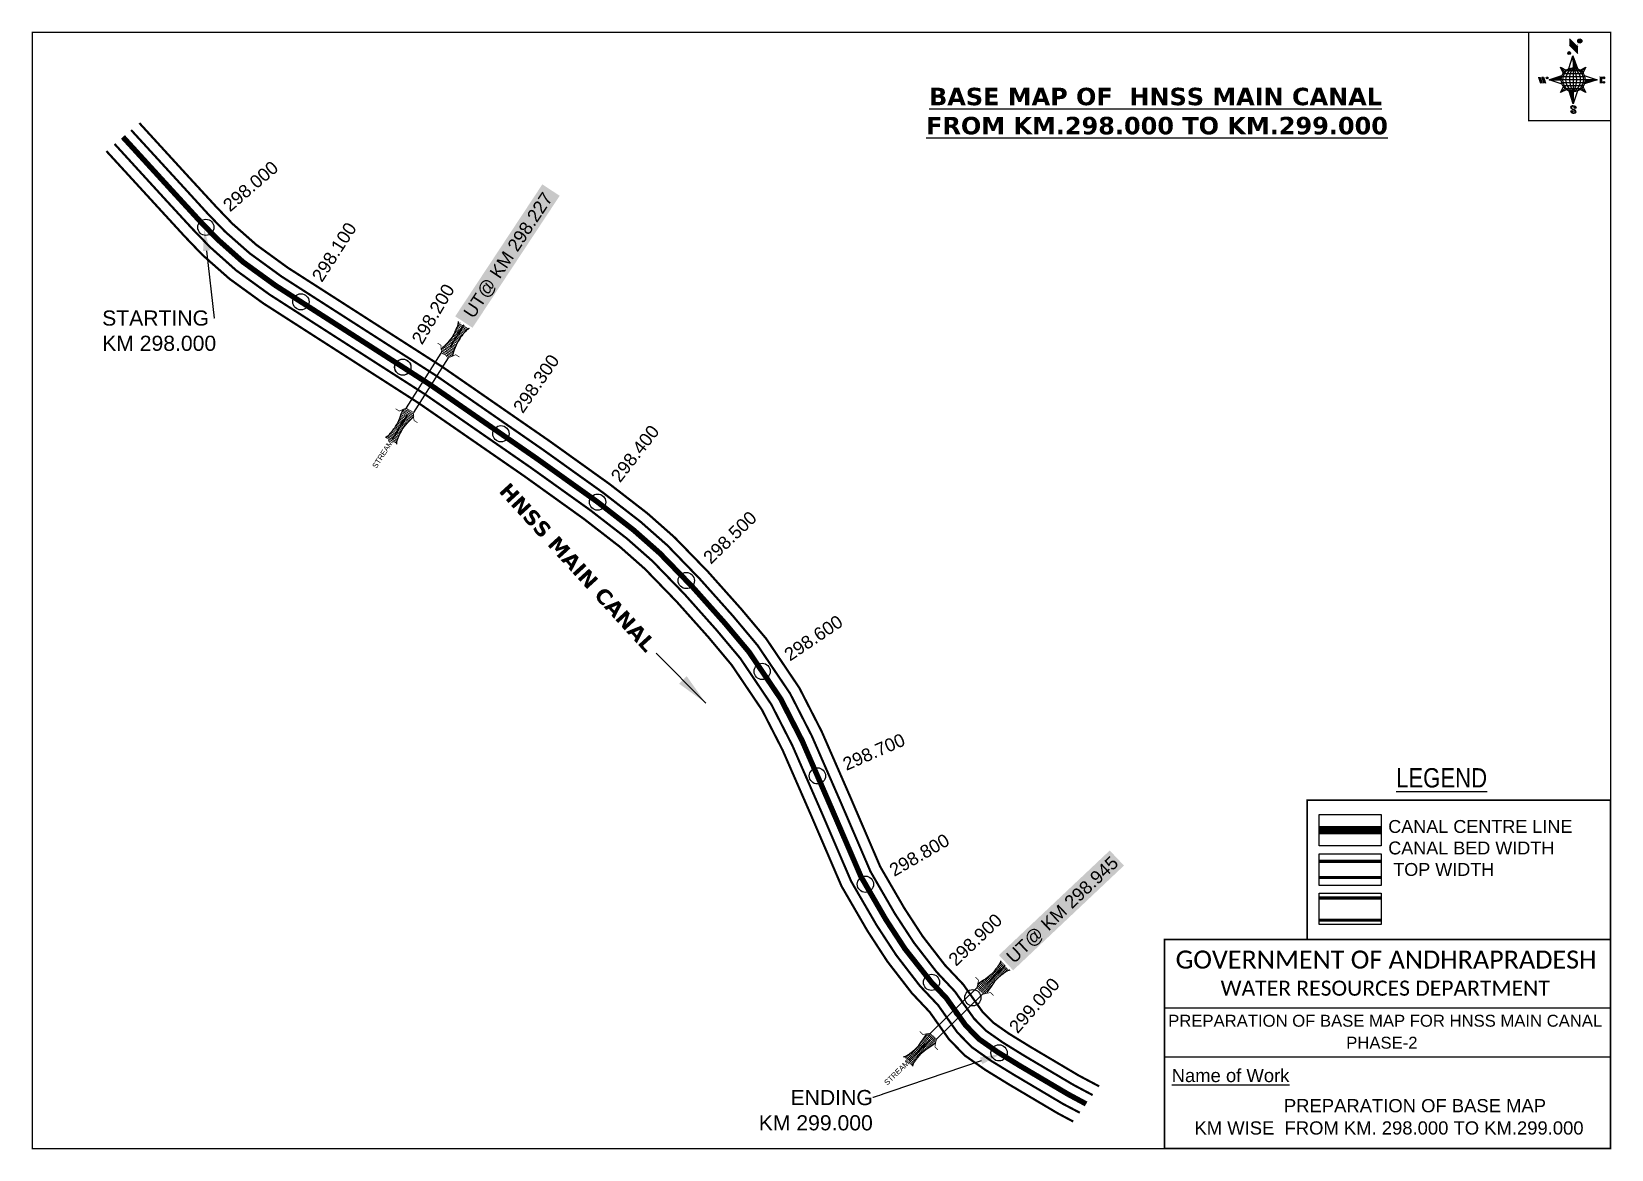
# Model space of a CAD drawing. Header units: inches. Extents: x 775448 to 776909, y 1580387 to 1581420.
import ezdxf
from ezdxf import colors
from ezdxf.entities.mleader import LeaderData, LeaderLine
from ezdxf.enums import TextEntityAlignment as Align
from ezdxf.math import Vec2, Vec3

# ---------------------------------------------------------------- set-up
doc = ezdxf.new("R2010")
doc.units = ezdxf.units.IN
doc.header["$LTSCALE"] = 15
doc.header["$MEASUREMENT"] = 0
doc.header["$PDMODE"] = 32
doc.header["$PDSIZE"] = 15
doc.linetypes.add('HIDDEN2', pattern=[0.1875, 0.125, -0.0625])
for name, color, linetype in [('AQUADUCT', 1, 'Continuous'), ('bord', 1, 'Continuous'), ('CANAL1', 7, 'Continuous'), ('CSMark', 72, 'Continuous'), ('DCBMS', 232, 'Continuous'), ('PAGE', 7, 'Continuous'), ('STRUCTURE', 5, 'Continuous'), ('TEXT', 6, 'Continuous')]:
    doc.layers.add(name, color=color, linetype=linetype)
doc.styles.add('ARIALN', font='ARIALN.TTF')
doc.styles.get("Standard").update_dxf_attribs({"font": 'arial.ttf'})
doc.dimstyles.get("Standard").update_dxf_attribs({"dimtxt": 20, "dimasz": 0.18, "dimexe": 0.18, "dimexo": 0.0625, "dimgap": 0.09, "dimtad": 0, "dimtih": 1, "dimtoh": 1, "dimdec": 4, "dimzin": 0, "dimdsep": 46, "dimtxsty": 'Standard', "dimcen": 0.09, "dimadec": 0, "dimazin": 0, "dimtfac": 1, "dimtdec": 4, "dimtofl": 0, "dimtmove": 0, "dimatfit": 3, "dimfxl": 1, "dimtolj": 1, "dimtzin": 0, "dimarcsym": 0})
pattern_1 = [(267.297113149, (-8720374.938, 50637915.138), (10.5367255337, -0.497431438), [])]
pattern_2 = [(357.297113149, (-8720374.938, 50637915.138), (0.497431438, 10.5367255337), [])]

# ---------------------------------------------------------------- blocks, each defined once
blk = doc.blocks.new('*X26')
at = {"color": 0, "linetype": 'Continuous'}
for p, q in [((6321.6, 240.5), (6322.3, 241.2)), ((6321.6, 240.3), (6322.3, 241)), ((6321.6, 240.1), (6322.3, 240.8)), ((6321.6, 239.9), (6322.4, 240.7)), ((6321.6, 239.8), (6322.4, 240.6)), ((6321.6, 239.6), (6322.5, 240.5)), ((6321.6, 239.4), (6322.5, 240.3)), ((6321.6, 239.2), (6322.6, 240.2)), ((6321.7, 239.1), (6322.6, 240.1)), ((6321.8, 240.8), (6322.4, 241.4)), ((6321.8, 239), (6322.7, 240)), ((6321.8, 239), (6322.8, 239.9)), ((6321.9, 238.9), (6322.9, 239.8)), ((6322, 238.8), (6323, 239.7)), ((6322.1, 241.3), (6322.4, 241.6)), ((6322.1, 238.7), (6323.1, 239.6)), ((6322.2, 238.6), (6323.1, 239.6)), ((6322.3, 238.5), (6323.2, 239.5)), ((6322.4, 238.5), (6323.3, 239.4)), ((6322.5, 238.4), (6323.4, 239.3)), ((6322.7, 238.4), (6323.6, 239.3)), ((6322.8, 238.3), (6323.7, 239.2)), ((6322.9, 238.3), (6323.8, 239.1)), ((6323.1, 238.2), (6323.9, 239.1)), ((6323.2, 238.2), (6324, 239)), ((6323.3, 238.2), (6324.2, 239)), ((6323.5, 238.1), (6324.3, 238.9)), ((6323.7, 238.1), (6324.4, 238.9)), ((6323.8, 238.1), (6324.6, 238.8)), ((6324.1, 238.2), (6324.7, 238.8)), ((6324.3, 238.3), (6324.9, 238.8)), ((6324.6, 238.3), (6325.1, 238.8)), ((6324.8, 238.4), (6325.2, 238.8)), ((6325.1, 238.5), (6325.4, 238.8)), ((6325.4, 238.6), (6325.6, 238.8))]:
    blk.add_line(p, q, dxfattribs=at)
blk = doc.blocks.new('*X25')
at = {"color": 0, "linetype": 'Continuous'}
for p, q in [((6324.4, 240.3), (6324.5, 240.4)), ((6324.6, 240.3), (6324.8, 240.5)), ((6324.7, 240.2), (6325, 240.5)), ((6324.8, 240.2), (6325.2, 240.6)), ((6325, 240.1), (6325.5, 240.6)), ((6325.1, 240.1), (6325.6, 240.6)), ((6325.2, 240), (6325.8, 240.6)), ((6325.3, 240), (6326, 240.6)), ((6325.4, 239.9), (6326.1, 240.6)), ((6325.5, 239.8), (6326.2, 240.5)), ((6325.6, 239.8), (6326.3, 240.5)), ((6325.7, 239.7), (6326.5, 240.4)), ((6325.9, 239.6), (6326.6, 240.3)), ((6326, 239.5), (6326.7, 240.3)), ((6326, 239.4), (6326.8, 240.2)), ((6326.1, 239.3), (6327, 240.2)), ((6326.2, 239.3), (6327.1, 240.1)), ((6326.3, 239.2), (6327.1, 240)), ((6326.4, 239.1), (6327.2, 239.9)), ((6326.5, 239), (6327.3, 239.8)), ((6326.5, 238.9), (6327.4, 239.7)), ((6326.6, 238.8), (6327.5, 239.6)), ((6326.7, 238.7), (6327.5, 239.5)), ((6326.8, 238.6), (6327.6, 239.4)), ((6326.8, 238.5), (6327.7, 239.3)), ((6326.8, 236.5), (6327.4, 237)), ((6326.9, 238.3), (6327.8, 239.2)), ((6326.9, 238.2), (6327.9, 239.1)), ((6326.9, 236.8), (6327.6, 237.4)), ((6327, 238.1), (6327.8, 239)), ((6327, 237.9), (6327.8, 238.8)), ((6327, 237.8), (6327.8, 238.6)), ((6327, 237.6), (6327.8, 238.4)), ((6327, 237.4), (6327.8, 238.2)), ((6327, 237.3), (6327.8, 238)), ((6327, 237.1), (6327.8, 237.9))]:
    blk.add_line(p, q, dxfattribs=at)
blk = doc.blocks.new('H')
at = {"layer": 'bord', "extrusion": (0.000427885, 0.004792, 0.999988)}
h = blk.add_hatch(dxfattribs=at)
h.set_pattern_fill('LINE', color=8, scale=84.387686, angle=-2.7029, style=0)
h.set_pattern_definition(pattern_2)
h.paths.add_polyline_path([(-492, 786, -0.090992), (-448, 775), (-486, 912)])
h = blk.add_hatch(dxfattribs=at)
h.set_pattern_fill('LINE', color=8, scale=84.387686, angle=-92.7029, style=0)
h.set_pattern_definition(pattern_1)
h.paths.add_polyline_path([(-625, 665, -0.090992), (-615, 710), (-751, 671)])
h = blk.add_hatch(dxfattribs=at)
h.set_pattern_fill('LINE', color=8, scale=84.387686, angle=-2.7029, style=0)
h.set_pattern_definition(pattern_2)
h.paths.add_polyline_path([(-504, 533, -0.090992), (-549, 543), (-510, 406)])
h = blk.add_hatch(dxfattribs=at)
h.set_pattern_fill('LINE', color=8, scale=84.387686, angle=-92.7029, style=0)
h.set_pattern_definition(pattern_1)
h.paths.add_polyline_path([(-246, 647), (-372, 653, -0.090992), (-382, 609)])
for p, q in [((-519, 1020, -1217), (-435, 927, -1216)), ((-516, 1087, -1217), (-432, 994, -1217)), ((-538, 774, -1216), (-487, 906, -1216)), ((-487, 906, -1216), (-493, 780, -1216)), ((-487, 906, -1216), (-448, 769, -1216)), ((-865, 701, -1215), (-847, 638, -1215)), ((-847, 700, -1215), (-829, 637, -1215)), ((-829, 699, -1215), (-811, 636, -1215)), ((-829, 699, -1215), (-811, 698, -1215)), ((-811, 698, -1215), (-794, 635, -1215)), ((-752, 665, -1215), (-615, 704, -1215)), ((-627, 794, -1216), (-567, 760, -1216)), ((-627, 794, -1216), (-584, 747, -1215)), ((-599, 731, -1215), (-627, 794, -1216)), ((-421, 753, -1216), (-359, 781, -1216)), ((-359, 781, -1216), (-405, 739, -1216)), ((-359, 781, -1216), (-392, 721, -1215)), ((-379, 693, -1215), (-246, 641, -1215)), ((-213, 669, -1215), (-217, 601, -1215)), ((-752, 665, -1215), (-625, 659, -1215)), ((-619, 614, -1215), (-752, 665, -1215)), ((-639, 526, -1214), (-606, 585, -1215)), ((-639, 526, -1214), (-593, 568, -1215)), ((-577, 553, -1215), (-639, 526, -1214)), ((-511, 400, -1214), (-549, 537, -1214)), ((-460, 533, -1215), (-511, 400, -1214)), ((-505, 527, -1214), (-511, 400, -1214)), ((-371, 513, -1214), (-431, 546, -1215)), ((-371, 513, -1214), (-414, 560, -1215)), ((-399, 576, -1215), (-371, 513, -1214)), ((-246, 641, -1215), (-383, 603, -1215)), ((-373, 647, -1215), (-246, 641, -1215)), ((-197, 600, -1215), (-194, 668, -1215))]:
    blk.add_line(p, q, dxfattribs=at)
at = {"layer": 'bord', "color": 8, "linetype": 'ByBlock', "extrusion": (0.000427885, 0.004792, 0.999988)}
for p, q in [((-375, 679, -1215), (-620, 691, -1215)), ((-386, 711, -1215), (-605, 722, -1215)), ((-411, 744, -1216), (-578, 752, -1216)), ((-493, 780, -1216), (-505, 527, -1214)), ((-373, 647, -1215), (-625, 659, -1215)), ((-378, 616, -1215), (-623, 628, -1215)), ((-392, 585, -1215), (-611, 595, -1215)), ((-420, 555, -1215), (-587, 562, -1215))]:
    blk.add_line(p, q, dxfattribs=at)
at = {"layer": 'bord', "extrusion": (0.000427885, 0.004792, 0.999988), "elevation": -1212}
for points, const_width in [([(-522, 960), (-516, 1093)], 1.61), ([(-434, 933), (-428, 1066)], 1.61), ([(-870, 707), (-846, 706)], 0.642), ([(-829, 643), (-821, 678)], 0.642), ([(-793, 641), (-782, 694)], 0.642), ([(-223, 676), (-174, 673)], 0.706), ([(-829, 643), (-855, 644)], 0.642), ([(-811, 642), (-784, 641)], 0.642), ([(-177, 605), (-226, 607)], 0.706), ([(-195, 645), (-185, 644)], 0.706)]:
    blk.add_lwpolyline(points, dxfattribs=dict(at, const_width=const_width))
for points, const_width in [([(-414, 1073, 1), (-398, 1058, 1)], 22.3), ([(-530, 950, 1), (-520, 939, 1)], 14.8), ([(-776, 697, 1), (-769, 690, 1)], 8.9), ([(-180, 618, 1), (-173, 611, 1)], 9.79), ([(-178, 667, 1), (-171, 660, 1)], 9.79), ([(-490, 362, 1), (-498, 369, 1)], 11.1), ([(-525, 322, 1), (-533, 329, 1)], 11.1)]:
    blk.add_lwpolyline(points, format="xyb", close=True, dxfattribs=dict(at, const_width=const_width))
for points in [[(-537, 317), (-531, 310), (-520, 307), (-505, 307), (-494, 310), (-486, 318), (-487, 326), (-491, 333), (-494, 336), (-503, 341), (-522, 347), (-530, 352), (-534, 355), (-537, 363), (-537, 373), (-530, 381), (-520, 384), (-504, 384), (-493, 380), (-487, 373)], [(-522, 348), (-526, 354), (-528, 361), (-528, 371), (-526, 375), (-521, 381), (-515, 384)], [(-505, 307), (-499, 312), (-497, 319), (-497, 327), (-501, 335), (-509, 343)]]:
    blk.add_lwpolyline(points, dxfattribs=at)
at = {"layer": 'bord', "extrusion": (0.000427885, 0.004792, 0.999988)}
for centre, radius in [((-406, 1065, -1212), 22.3), ((-525, 944, -1212), 14.8), ((-773, 694, -1212), 8.9), ((-498, 659, -1212), 127), ((-177, 615, -1212), 9.79), ((-174, 663, -1212), 9.79), ((-494, 365, -1212), 11.1), ((-529, 325, -1212), 11.1)]:
    blk.add_circle(centre, radius, dxfattribs=at)
at = {"layer": 'bord', "color": 8, "linetype": 'ByBlock', "extrusion": (0.000427885, 0.004792, 0.999988)}
for centre, radius, start, end in [((-482, 658, -1212), 128, 94.9254, 259.6691), ((-437, 656, -1212), 141, 113.2864, 241.308), ((-316, 651, -1212), 222, 142.5892, 212.0053), ((-560, 662, -1212), 141, 293.2864, 61.308), ((-681, 668, -1212), 222, 322.5892, 32.0053), ((-515, 660, -1212), 128, 274.9254, 79.6691)]:
    blk.add_arc(centre, radius, start, end, dxfattribs=at)
at = {"layer": 'bord', "extrusion": (0.000427885, 0.004792, 0.999988)}
for points in [[(-516, 1093, -1212), (-431, 1000, -1212), (-519, 1026, -1212), (-434, 933, -1212)], [(-864, 707, -1212), (-846, 706, -1212), (-846, 644, -1212), (-829, 643, -1212)], [(-829, 705, -1212), (-811, 704, -1212), (-811, 642, -1212), (-793, 641, -1212)], [(-193, 674, -1212), (-197, 606, -1212), (-213, 675, -1212), (-216, 607, -1212)]]:
    blk.add_solid(points, dxfattribs=at)
at = {"layer": 'bord', "extrusion": (0.000427885, 0.004792, 0.999988), "xscale": 7.977342409717546, "yscale": 7.977342408231451, "zscale": 7.977342408476333, "rotation": 138.0840426661453}
for name, p in [('*X25', (38301, -31929, -1212)), ('*X26', (38314, -31951, -1212))]:
    blk.add_blockref(name, p, dxfattribs=at)
blk = doc.blocks.new('UT')
at = {"layer": 'STRUCTURE'}
h = blk.add_hatch(dxfattribs=at)
h.set_pattern_fill('DASH', color=150, scale=8, angle=-39.6278, style=0)
h.set_pattern_definition([(320.372247933, (-4370.464, -6260.8811), (1.40800153113, 0.132407282), [1, -1])])
h.paths.add_polyline_path([(765163, 1700681.9), (765165.6, 1700680.6), (765167.2, 1700680.3), (765169.1, 1700680), (765172.4, 1700679.6), (765176.4, 1700679.3), (765179.5, 1700679.5), (765183.1, 1700679.9), (765187.7, 1700680.9), (765188.9, 1700681.2), (765193.1, 1700682.2), (765196.1, 1700680.2), (765196.1, 1700672.2), (765193.1, 1700670.2), (765190.5, 1700670.8), (765188.1, 1700671.3), (765185.5, 1700671.8), (765183.6, 1700672.1), (765181, 1700672.5), (765180.3, 1700672.5), (765178.5, 1700672.6), (765176.7, 1700672.6), (765174.6, 1700672.5), (765172.5, 1700672.3), (765170.4, 1700672), (765168.5, 1700671.7), (765166.1, 1700671.2), (765165, 1700670.8), (765163, 1700669.7)])
h.paths.add_polyline_path([(765259.1, 1700682.2), (765256.1, 1700680.2), (765256.1, 1700672.2), (765259.1, 1700670.2), (765261.9, 1700671), (765264.4, 1700671.6), (765266.4, 1700672), (765269.1, 1700672.5), (765272.7, 1700673), (765276.1, 1700673.1), (765278.6, 1700672.9), (765281.2, 1700672.7), (765283.9, 1700672.3), (765286.4, 1700671.9), (765288, 1700671.3), (765289.2, 1700670.6), (765289.1, 1700682.7), (765287.6, 1700681.8), (765285.7, 1700681.2), (765283, 1700680.7), (765281.2, 1700680.4), (765276.7, 1700679.9), (765272.7, 1700679.9), (765268.7, 1700680.3), (765264.8, 1700681), (765261.2, 1700681.7)])
at = {"layer": 'STRUCTURE', "color": 150, "const_width": 0.628}
for points in [[(765190.1, 1700688.2), (765190.1, 1700684.2), (765196.1, 1700680.2), (765256.1, 1700680.2), (765262.1, 1700684.2), (765262.1, 1700688.2)], [(765190.1, 1700664.2), (765190.1, 1700668.2), (765196.1, 1700672.2), (765256.1, 1700672.2), (765262.1, 1700668.2), (765262.1, 1700664.2)]]:
    blk.add_lwpolyline(points, dxfattribs=at)
at = {"layer": 'STRUCTURE', "color": 150}
for points in [[(765196.1, 1700680.2), (765256.1, 1700680.2)], [(765196.1, 1700672.2), (765256.1, 1700672.2)], [(765196.1, 1700672.2), (765256.1, 1700672.2)]]:
    blk.add_lwpolyline(points, dxfattribs=at)
at = {"layer": 'STRUCTURE', "color": 0}
blk.add_circle((765226.1, 1700676.2), 1.89, dxfattribs=at)
at = {"layer": 'STRUCTURE', "color": 150}
for points in [[(765163, 1700681.9), (765164.4, 1700681.1), (765167.9, 1700680.2), (765171.2, 1700679.8), (765176.1, 1700679.4), (765184.7, 1700680.3), (765193.1, 1700682.2)], [(765163, 1700669.7), (765164.3, 1700670.6), (765167.8, 1700671.6), (765171.2, 1700672.1), (765176, 1700672.6), (765184.7, 1700672), (765193.1, 1700670.2)], [(765289.1, 1700682.7), (765287.8, 1700681.9), (765284.3, 1700680.9), (765280.9, 1700680.4), (765276.1, 1700679.8), (765267.4, 1700680.5), (765259.1, 1700682.2)], [(765289.2, 1700670.6), (765287.8, 1700671.4), (765284.2, 1700672.3), (765280.9, 1700672.7), (765276.1, 1700673.1), (765267.4, 1700672.2), (765259.1, 1700670.2)]]:
    blk.add_spline(points, degree=3, dxfattribs=at)
at = {"layer": 'STRUCTURE', "color": 0}
blk.add_text('STREAM', height=5, dxfattribs=at).set_placement((765148.2, 1700675.8), align=Align.MIDDLE_CENTER)
for points in [[(765190.9, 1700676), (765164.2, 1700675.8)], [(765289.3, 1700676.7), (765265.4, 1700676.4)]]:
    blk.add_leader(points, dimstyle='Standard', override={"dimasz": 10, "dimgap": 0.09, "dimtad": 0}, dxfattribs=at)

msp = doc.modelspace()

# ---------------------------------------------------------------- linework, layer by layer
at = {"layer": 'CANAL1', "color": 200, "const_width": 2}
for points in [[(775547.2, 1581335.7), (775593.8, 1581284.8), (775618.4, 1581258.1), (775633.4, 1581242.5), (775655.5, 1581223), (775684.4, 1581202), (775827.5, 1581110.2), (775926.5, 1581041.7), (775982.2, 1581001.8), (776017.2, 1580974.7), (776042.3, 1580952.5), (776073.2, 1580920.7), (776103.7, 1580886.5), (776127, 1580858.8), (776157.6, 1580813.4), (776178.3, 1580773), (776204.8, 1580712.3), (776232.4, 1580648.1), (776254.6, 1580609.9), (776271.6, 1580583.8), (776292.1, 1580557.3), (776309.2, 1580539.2), (776326.8, 1580514.2), (776336.7, 1580504.1), (776351.4, 1580493.8), (776371.2, 1580481.6), (776416.1, 1580455), (776434.8, 1580445.1)], [(775516.7, 1581309.8), (775564.4, 1581257.8), (775589.3, 1581230.7), (775605.7, 1581213.6), (775630.5, 1581191.7), (775661.8, 1581169), (775805.3, 1581076.9), (775903.5, 1581009), (775958.3, 1580969.7), (775991.7, 1580943.8), (776014.7, 1580923.5), (776043.9, 1580893.4), (776073.5, 1580860.3), (776095, 1580834.6), (776123.1, 1580793), (776142.1, 1580755.9), (776168.1, 1580696.4), (776196.6, 1580630.1), (776220.5, 1580588.9), (776239, 1580560.5), (776261.6, 1580531.3), (776278.1, 1580513.8), (776296, 1580488.5), (776310.7, 1580473.5), (776329.4, 1580460.4), (776350.5, 1580447.4), (776396.6, 1580420.1), (776410.9, 1580412.5)]]:
    msp.add_lwpolyline(points, dxfattribs=at)
at = {"layer": 'CANAL1', "color": 1, "linetype": 'HIDDEN2', "ltscale": 8, "const_width": 5}
msp.add_lwpolyline([(775532, 1581322.8), (775579.1, 1581271.3), (775603.8, 1581244.4), (775619.6, 1581228.1), (775643, 1581207.3), (775673.1, 1581185.5), (775790.9, 1581110), (775816.4, 1581093.6), (775915, 1581025.3), (775970.3, 1580985.8), (776004.4, 1580959.3), (776028.5, 1580938), (776058.5, 1580907.1), (776088.6, 1580873.4), (776111, 1580846.7), (776140.4, 1580803.2), (776160.2, 1580764.5), (776186.4, 1580704.3), (776214.5, 1580639.1), (776237.5, 1580599.4), (776255.3, 1580572.1), (776279.8, 1580541.2), (776279.8, 1580541.2), (776293.6, 1580526.5), (776311.4, 1580501.4), (776323.7, 1580488.8), (776340.4, 1580477.1), (776360.8, 1580464.5), (776406.4, 1580437.6), (776422.8, 1580428.8)], dxfattribs=at)
at = {"layer": 'CANAL1', "color": 5, "const_width": 2}
for points in [[(775539.6, 1581329.2), (775586.5, 1581278.1), (775611.1, 1581251.2), (775626.5, 1581235.3), (775649.3, 1581215.2), (775678.7, 1581193.8), (775822, 1581101.9), (775920.7, 1581033.5), (775976.2, 1580993.8), (776010.8, 1580967), (776035.4, 1580945.3), (776065.8, 1580913.9), (776096.2, 1580879.9), (776119, 1580852.7), (776149, 1580808.3), (776169.2, 1580768.8), (776195.6, 1580708.3), (776223.4, 1580643.6), (776246, 1580604.6), (776263.5, 1580577.9), (776284.5, 1580550.8), (776301.4, 1580532.8), (776319.1, 1580507.8), (776330.2, 1580496.5), (776345.9, 1580485.5), (776366, 1580473.1), (776411.3, 1580446.3), (776428.8, 1580437)], [(775524.3, 1581316.3), (775571.7, 1581264.5), (775596.6, 1581237.5), (775612.7, 1581220.9), (775636.7, 1581199.5), (775667.5, 1581177.2), (775810.9, 1581085.2), (775909.2, 1581017.1), (775964.3, 1580977.7), (775998, 1580951.6), (776021.6, 1580930.8), (776051.2, 1580900.3), (776081.1, 1580866.8), (776103, 1580840.7), (776131.7, 1580798.1), (776151.1, 1580760.2), (776177.3, 1580700.3), (776205.5, 1580634.6), (776229, 1580594.1), (776247.2, 1580566.3), (776269.2, 1580537.8), (776285.9, 1580520.1), (776303.7, 1580494.9), (776317.2, 1580481.2), (776334.9, 1580468.7), (776355.6, 1580456), (776401.5, 1580428.8), (776416.9, 1580420.7)]]:
    msp.add_lwpolyline(points, dxfattribs=at)
at = {"layer": 'CANAL1', "color": 1, "linetype": 'HIDDEN2', "ltscale": 100, "const_width": 7.45, "elevation": -0.4}
msp.add_lwpolyline([(776695.5, 1580681.9), (776638.3, 1580681.9)], dxfattribs=at)
at = {"layer": 'CANAL1', "color": 5, "const_width": 2.98, "elevation": -0.4}
for points in [[(776695.5, 1580653), (776638.3, 1580653)], [(776695.5, 1580638.1), (776638.3, 1580638.1)]]:
    msp.add_lwpolyline(points, dxfattribs=at)
at = {"layer": 'CANAL1', "color": 200, "const_width": 2.98, "elevation": -0.4}
for points in [[(776695.5, 1580619.2), (776638.3, 1580619.2)], [(776695.5, 1580598.7), (776638.3, 1580598.7)]]:
    msp.add_lwpolyline(points, dxfattribs=at)
at = {"layer": 'CSMark', "color": 3}
for p in [(775608.7, 1581239.3), (775696.6, 1581170.4), (775790.8, 1581110), (775790.9, 1581110), (775881.6, 1581048.4), (775971, 1580985.2), (776053, 1580912.7), (776123.2, 1580828.7), (776174.3, 1580732.1), (776218.7, 1580631.9), (776279.8, 1580541.2), (776342.3, 1580476)]:
    msp.add_point(p, dxfattribs=at)
at = {"layer": 'CSMark'}
msp.add_point((776318, 1580527), dxfattribs=at)
at = {"layer": 'PAGE', "const_width": 1.24}
msp.add_lwpolyline([(775448.2, 1580387.5), (776907.8, 1580387.5), (776907.8, 1581419.6), (775448.2, 1581419.6), (775448.2, 1580387.5)], dxfattribs=at)
at = {"layer": 'PAGE'}
for points, const_width in [([(776907.8, 1581419.6), (776832, 1581419.6), (776832, 1581337.9), (776907.8, 1581337.9)], 1.24), ([(776627.3, 1580709.7), (776907.8, 1580709.7), (776907.8, 1580580.8), (776627.3, 1580580.8)], 1.49), ([(776495.3, 1580580.8), (776907.8, 1580580.8), (776907.8, 1580387.5), (776495.3, 1580387.5)], 1.49)]:
    msp.add_lwpolyline(points, close=True, dxfattribs=dict(at, const_width=const_width))
at = {"layer": 'PAGE', "elevation": -0.4}
for points in [[(776638.3, 1580696.5), (776695.5, 1580696.5), (776695.5, 1580667.3), (776638.3, 1580667.3)], [(776638.3, 1580660.1), (776695.5, 1580660.1), (776695.5, 1580630.9), (776638.3, 1580630.9)], [(776638.3, 1580623.8), (776695.5, 1580623.8), (776695.5, 1580594.6), (776638.3, 1580594.6)]]:
    msp.add_lwpolyline(points, close=True, dxfattribs=at)
at = {"layer": 'PAGE'}
for points in [[(776495.3, 1580517.5), (776907.8, 1580517.5)], [(776495.3, 1580472.3), (776907.8, 1580472.3)]]:
    msp.add_lwpolyline(points, dxfattribs=at)

# ---------------------------------------------------------------- block references
at = {"layer": 'AQUADUCT', "color": 1, "xscale": 0.08737278155573534, "yscale": 0.08737278159820022, "zscale": 0.08737278154803368, "rotation": 3.078330607406167}
msp.add_blockref('H', (776919.8, 1581321, 106), dxfattribs=at)
at = {"layer": 'STRUCTURE', "color": 0}
for p, rotation in [((1798941.7, 21903.5), 57.49808747108216), ((1416056.9, -171225.5), 44.28830052324641)]:
    msp.add_blockref('UT', p, dxfattribs=dict(at, rotation=rotation))

# ---------------------------------------------------------------- texts
at = {"layer": 'CANAL1', "insert": (775888.7, 1581005.1), "char_height": 14, "width": 205.129, "attachment_point": 1, "rotation": 312.4017}
msp.add_mtext('\\pi0.96322;{\\fVerdana|b1|i0|c0|p34;HNSS MAIN CANAL}', dxfattribs=at)
at = {"layer": 'CSMark', "color": 1}
for s, rotation, p in [('298.000', 40.8419, (775627.1, 1581257.5)), ('298.100', 57.3223, (775711, 1581191)), ('298.300', 55.3044, (775896.9, 1581069.9)), ('298.400', 52.2047, (775987, 1581006.2)), ('298.500', 44.1401, (776071.6, 1580931.5)), ('298.600', 34.0357, (776145.5, 1580842.7)), ('298.700', 23.5915, (776198.7, 1580742.2)), ('298.800', 30.1222, (776242.3, 1580643.8)), ('299.000', 48.8034, (776354.9, 1580497.1))]:
    msp.add_text(s, height=12, rotation=rotation, dxfattribs=at).set_placement(p, align=Align.MIDDLE_LEFT)
at = {"layer": 'CSMark', "color": 3}
for s, rotation, p in [('298.200', 59.6465, (775803.5, 1581133)), ('298.900', 43.5909, (776298.3, 1580559.8))]:
    msp.add_text(s, height=12, rotation=rotation, dxfattribs=at).set_placement(p, align=Align.MIDDLE_LEFT)
at = {"layer": 'PAGE', "extrusion": (0.000201441, 0.004807, 0.999988), "style": 'ARIALN'}
msp.add_text('%%ULEGEND', height=17.88, rotation=359.9999, dxfattribs=at).set_placement((776751.5, 1580711.3, 7754.8), align=Align.MIDDLE)
at = {"layer": 'PAGE', "extrusion": (0.000201441, 0.004807, 0.999988)}
for s, height, p in [('PREPARATION OF BASE MAP FOR HNSS MAIN CANAL', 11.026, (776498.7, 1580481.2, 7753.6)), ('%%UName of Work', 12.199, (776501.9, 1580430, 7751.9))]:
    msp.add_text(s, height=height, rotation=359.9999, dxfattribs=at).set_placement(p)
for s, height, p in [('PHASE-2', 11.03, (776696.3, 1580466.4, 7753.5)), ('PREPARATION OF BASE MAP', 12.199, (776726.9, 1580408.2, 7752)), ('KM WISE  FROM KM. 298.000 TO KM.299.000', 12.199, (776702.9, 1580387.6, 7752))]:
    msp.add_text(s, height=height, rotation=359.9999, dxfattribs=at).set_placement(p, align=Align.MIDDLE_CENTER)
at = {"layer": 'PAGE', "extrusion": (0.000201441, 0.004807, 0.999988), "attachment_point": 1, "text_direction": (1, -1e-06, -0.000201)}
for s, insert, char_height, width in [('CANAL CENTRE LINE CANAL BED WIDTH {\\H2.3717x; }\\P TOP WIDTH{\\H1.9152x; }', (776702.2, 1580691.3, -0.4), 11.923, 209.803), ('\\pi4.4569;{\\fCalibri|b0|i0|c0|p34;\\H1.3333x;GOVERNMENT OF ANDHRAPRADESH\\P\\pi46.044;\\H0.83998x;WATER RESOURCES DEPARTMENT}', (776501.1, 1580570.6, -1.6), 12.493, 399.019)]:
    msp.add_mtext(s, dxfattribs=dict(at, insert=insert, char_height=char_height, width=width))
at = {"layer": 'STRUCTURE', "color": 5, "char_height": 12, "attachment_point": 1, "bg_fill": 1, "box_fill_scale": 1.3, "bg_fill_color": 7, "bg_fill_true_color": 16777215, "bg_fill_transparency": 4390977}
for s, insert, width, rotation in [('\\pi3.3434;UT@ KM 298.227', (775844.3, 1581158), 139.031, 56.561), ('\\pi0.67392;UT@ KM 298.945', (776347.2, 1580566.2), 133.782, 43.3512)]:
    msp.add_mtext(s, dxfattribs=dict(at, insert=insert, width=width, rotation=rotation))
at = {"layer": 'TEXT', "color": 1, "insert": (776250.5, 1581368.3), "char_height": 16.146, "width": 471.736, "attachment_point": 1}
msp.add_mtext('\\pi27.02;{\\fVerdana|b1|i0|c0|p34;\\LBASE MAP OF  HNSS MAIN CANAL \\P\\pi24.298;FROM KM.298.000 TO KM.299.000}', dxfattribs=at)

# ---------------------------------------------------------------- leaders
at = {"layer": 'CANAL1'}
msp.add_leader([(776071, 1580799.4), (776025.3, 1580845.7)], dimstyle='Standard', override={"dimasz": 30, "dimgap": 0.09, "dimtad": 0}, dxfattribs=at)
at = {"layer": 'DCBMS', "color": 5}
ml = msp.add_multileader_mtext('Standard', dxfattribs=at)
ml.set_content('STARTING\\PKM 298.000', color=5)
ml.set_leader_properties()
ml.build(insert=Vec2(0, 0))
ml.multileader.update_dxf_attribs({"dogleg_length": 0.36, "arrow_head_size": 20})
ctx = ml.context
ctx.base_point, ctx.char_height, ctx.arrow_head_size, ctx.landing_gap_size, ctx.plane_origin = Vec3(775512.7, 1581155.3), 14, 20, 0.09, Vec3(775683.6, 1581228)
notes = []
notes.append((ctx, [(0, (1, 1, 0), (775616.3, 1581155.3), (-1, 0), 0.36, [(0, [(775607.2, 1581237.5)], 0, [])])]))
ctx.mtext.insert, ctx.mtext.flow_direction = Vec3(775512.8, 1581162.4), 5
for ctx, leaders in notes:
    for number, flags, end, landing, length, lines in leaders:
        leader = LeaderData()
        leader.index, (leader.has_last_leader_line, leader.has_dogleg_vector, leader.attachment_direction) = number, flags
        leader.last_leader_point, leader.dogleg_vector, leader.dogleg_length = Vec3(end), Vec3(landing), length
        for number, points, colour, breaks in lines:
            line = LeaderLine()
            line.index, line.vertices, line.color, line.breaks = number, Vec3.list(points), colors.encode_raw_color(colour), breaks
            leader.lines.append(line)
        ctx.leaders.append(leader)

# ---------------------------------------------------------------- next in the draw order: leaders
ml = msp.add_multileader_mtext('Standard', dxfattribs=at)
ml.set_content('ENDING \\PKM 299.000', color=5)
ml.set_leader_properties()
ml.build(insert=Vec2(0, 0))
ml.multileader.update_dxf_attribs({"dogleg_length": 0.36, "arrow_head_size": 20})
ctx = ml.context
ctx.base_point, ctx.char_height, ctx.arrow_head_size, ctx.landing_gap_size, ctx.plane_origin = Vec3(776122.3, 1580434.6), 14, 20, 0.09, Vec3(776266, 1580646.9)
ctx.text_align_type = 2
notes = []
notes.append((ctx, [(0, (1, 1, 0), (776225.9, 1580434.6), (-1, 0), 0.36, [(0, [(776344.6, 1580475.2)], 0, [])])]))
ctx.mtext.insert, ctx.mtext.width, ctx.mtext.alignment, ctx.mtext.flow_direction = Vec3(776225.5, 1580441.7), 109.049, 3, 5
ctx.mtext.has_bg_fill, ctx.mtext.bg_color, ctx.mtext.bg_scale_factor, ctx.mtext.bg_transparency, ctx.mtext.use_window_bg_color = 1, -1027028792, 1.5, 0, 1
for ctx, leaders in notes:
    for number, flags, end, landing, length, lines in leaders:
        leader = LeaderData()
        leader.index, (leader.has_last_leader_line, leader.has_dogleg_vector, leader.attachment_direction) = number, flags
        leader.last_leader_point, leader.dogleg_vector, leader.dogleg_length = Vec3(end), Vec3(landing), length
        for number, points, colour, breaks in lines:
            line = LeaderLine()
            line.index, line.vertices, line.color, line.breaks = number, Vec3.list(points), colors.encode_raw_color(colour), breaks
            leader.lines.append(line)
        ctx.leaders.append(leader)

doc.saveas('drawing.dxf')
